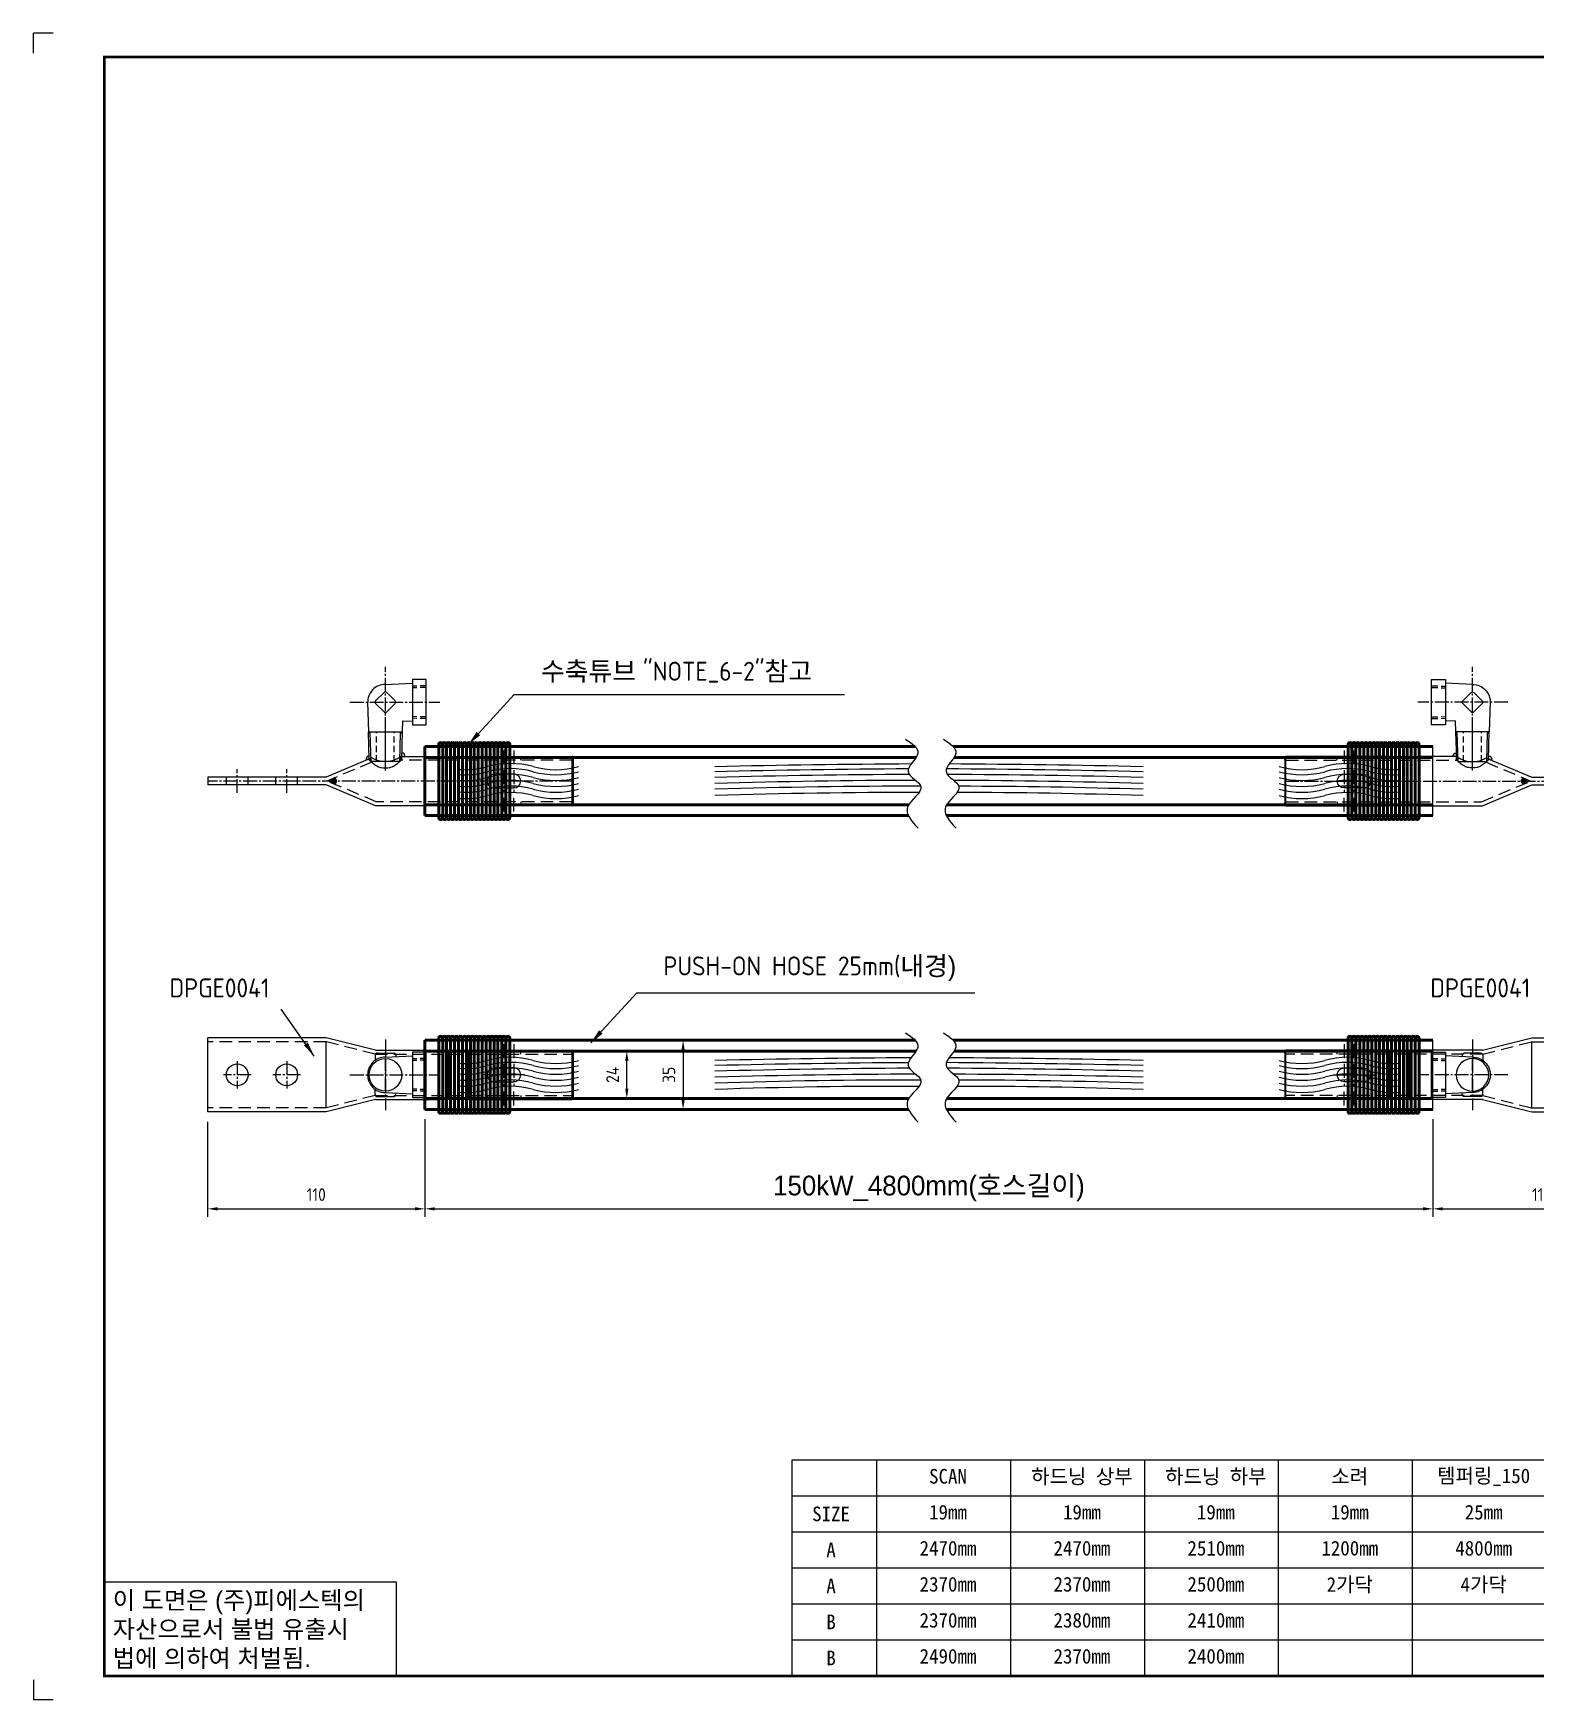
# Model space of a CAD drawing. Header units: millimetres. Extents: x 0 to 2482, y 39 to 883.
# Drawn here: x 1264 to 2024, y 39 to 883 of the extents above; entities that cross this region are included whole.
import ezdxf
from ezdxf.enums import TextEntityAlignment as Align

# ---------------------------------------------------------------- set-up
doc = ezdxf.new("R2010")
doc.units = ezdxf.units.MM
for name, pattern in [('CENTER', [50.8, 31.75, -6.35, 6.35, -6.35]), ('CENTER1', [10, 7, -1, 1, -1]), ('HIDDEN', [9.525, 6.35, -3.175]), ('HIDDEN2', [4.7625, 3.175, -1.5875]), ('HIDDENX2', [19.05, 12.7, -6.35])]:
    doc.linetypes.add(name, pattern=pattern)
for name, color, linetype in [('______', 7, 'Continuous'), ('CENTER', 1, 'CENTER'), ('FORMAT-1', 7, 'Continuous'), ('THIN', 3, 'Continuous')]:
    doc.layers.add(name, color=color, linetype=linetype)
doc.layers.add('AM_0', color=7, linetype='Continuous', lineweight=50)
doc.styles.add('h1', font='')
doc.styles.add('HAN', font='')
doc.styles.get("Standard").update_dxf_attribs({"font": 'ISOCP.SHX', "bigfont": 'WHGTXT.SHX'})
doc.styles.get('h1').set_extended_font_data('New Gulim')
doc.styles.get('HAN').set_extended_font_data('GulimChe')
doc.dimstyles.new('PS-2', dxfattribs={"dimscale": 2, "dimtxt": 3.2, "dimasz": 2.5, "dimexe": 2, "dimexo": 2.5, "dimgap": 2, "dimtad": 1, "dimtoh": 1, "dimrnd": 0.05, "dimzin": 12, "dimdsep": 46, "dimtxsty": 'Standard', "dimcen": 0, "dimclrt": 2, "dimazin": 3, "dimtfac": 1, "dimtofl": 0, "dimtmove": 0, "dimatfit": 3, "dimfxl": 0, "dimtolj": 1, "dimtzin": 0, "dimarcsym": 0})
doc.dimstyles.new('PS-3', dxfattribs={"dimscale": 3, "dimtxt": 3.2, "dimasz": 2.5, "dimexe": 2, "dimexo": 2.5, "dimgap": 2, "dimtad": 1, "dimtoh": 1, "dimrnd": 0.05, "dimzin": 12, "dimdsep": 46, "dimtxsty": 'Standard', "dimcen": 0, "dimclrt": 2, "dimazin": 3, "dimtfac": 1, "dimtofl": 0, "dimtmove": 0, "dimatfit": 3, "dimfxl": 0, "dimtolj": 1, "dimtzin": 0, "dimarcsym": 0})

# ---------------------------------------------------------------- blocks, each defined once
blk = doc.blocks.new('*D31')
at = {"color": 0, "lineweight": -2}
for p, q in [((1351.9, 331.66), (1351.9, 283.54)), ((1461.9, 332.91), (1461.9, 283.54)), ((1356.9, 287.54), (1456.9, 287.54))]:
    blk.add_line(p, q, dxfattribs=at)
at = {"color": 0}
for points in [[(1356.9, 288.37), (1356.9, 286.71), (1351.9, 287.54)], [(1456.9, 288.37), (1456.9, 286.71), (1461.9, 287.54)]]:
    blk.add_solid(points, dxfattribs=at)
at = {"layer": 'DEFPOINTS', "color": 0}
for p in [(1461.9, 337.91, 0.15), (1351.9, 336.66, 0.15), (1461.9, 287.54)]:
    blk.add_point(p, dxfattribs=at)
at = {"color": 2, "insert": (1406.9, 294.74), "char_height": 6.4, "attachment_point": 5}
blk.add_mtext('\\A1;110', dxfattribs=at)
blk = doc.blocks.new('*D35')
at = {"color": 0, "lineweight": -2}
for p, q in [((1461.9, 332.91), (1461.9, 283.54)), ((1972.34, 332.91), (1972.34, 283.54)), ((1466.9, 287.54), (1967.34, 287.54))]:
    blk.add_line(p, q, dxfattribs=at)
at = {"color": 0}
for points in [[(1466.9, 288.37), (1466.9, 286.71), (1461.9, 287.54)], [(1967.34, 288.37), (1967.34, 286.71), (1972.34, 287.54)]]:
    blk.add_solid(points, dxfattribs=at)
at = {"layer": 'DEFPOINTS', "color": 0}
for p in [(1461.9, 337.91, 0.15), (1972.34, 337.91, 0.15), (1972.34, 287.54)]:
    blk.add_point(p, dxfattribs=at)
at = {"color": 2, "insert": (1717.12, 297.83), "char_height": 10, "attachment_point": 5}
blk.add_mtext('\\A1;{\\fGulim|b0|i0|c0|p50;150kW_4800mm\\fGulim|b0|i0|c129|p50;(호스길이)}', dxfattribs=at)
blk = doc.blocks.new('*D32')
at = {"color": 0, "lineweight": -2}
for p, q in [((1972.34, 332.91), (1972.34, 283.54)), ((2082.34, 331.66), (2082.34, 283.54)), ((1977.34, 287.54), (2077.34, 287.54))]:
    blk.add_line(p, q, dxfattribs=at)
at = {"color": 0}
for points in [[(1977.34, 288.37), (1977.34, 286.71), (1972.34, 287.54)], [(2077.34, 288.37), (2077.34, 286.71), (2082.34, 287.54)]]:
    blk.add_solid(points, dxfattribs=at)
at = {"layer": 'DEFPOINTS', "color": 0}
for p in [(1972.34, 337.91, 0.15), (2082.34, 336.66, 0.15), (2082.34, 287.54)]:
    blk.add_point(p, dxfattribs=at)
at = {"color": 2, "insert": (2027.34, 294.74), "char_height": 6.4, "attachment_point": 5}
blk.add_mtext('\\A1;110', dxfattribs=at)
blk = doc.blocks.new('t2')
for p, q in [((0, 23.82), (73.88, 23.82)), ((0, 23.82), (0, 0)), ((73.88, 23.82), (73.88, 0)), ((0, 0), (73.88, 0))]:
    blk.add_line(p, q)
at = {"color": 1, "style": 'h1'}
for s, p in [('이 도면은 (주)피에스텍의', (2.1, 16.94)), ('자산으로서 불법 유출시', (2.1, 9.61)), ('법에 의하여 처벌됨.', (2.1, 2.28))]:
    blk.add_text(s, height=4.5, dxfattribs=at).set_placement(p)
blk = doc.blocks.new('format-2')
at = {"color": 3, "lineweight": 9}
for p, q in [((5, 422), (0, 422)), ((0, 417), (0, 422)), ((0, 5), (0, 0)), ((5, 0), (0, 0))]:
    blk.add_line(p, q, dxfattribs=at)
at = {"layer": 'FORMAT-1', "color": 7, "const_width": 0.7}
blk.add_lwpolyline([(18, 6), (18, 416), (603, 416), (603, 6)], close=True, dxfattribs=at)
blk.add_blockref('t2', (18, 6))
at = {"style": 'HAN'}
for tag, height, p in [('MODEL-NAME', 3, (574.6, 32.53)), ('SCALE', 2.7, (509.31, 27.29)), ('PART-NAME', 3, (574.6, 27.29)), ('DRA-BY', 3, (449.22, 20.44)), ('CH-BY', 3, (465.71, 20.44)), ('APP-BY', 3, (482.2, 20.44)), ('DWG-NO', 3, (574.6, 22.01)), ('DRA-DATE', 2.5, (449.22, 8.48)), ('CH-DATE', 2.5, (465.71, 8.48)), ('APP-DATE', 2.5, (482.2, 8.48)), ('관련업체명', 3, (524.09, 10.29))]:
    blk.add_attdef(tag, text='', height=height, dxfattribs=at).set_placement(p, align=Align.MIDDLE_CENTER)
blk = doc.blocks.new('*D36')
at = {"color": 0, "linetype": 'ByBlock', "lineweight": -2}
for p, q in [((1576.95, 372.91), (1596.64, 372.91)), ((1592.64, 367.91), (1592.64, 342.91)), ((1576.95, 337.91), (1596.64, 337.91))]:
    blk.add_line(p, q, dxfattribs=at)
at = {"color": 0}
for points in [[(1591.81, 367.91), (1593.48, 367.91), (1592.64, 372.91)], [(1591.81, 342.91), (1593.48, 342.91), (1592.64, 337.91)]]:
    blk.add_solid(points, dxfattribs=at)
at = {"layer": 'DEFPOINTS', "color": 0}
for p in [(1571.95, 372.91, 0), (1571.95, 337.91, 0), (1592.64, 337.91)]:
    blk.add_point(p, dxfattribs=at)
at = {"color": 2, "insert": (1585.44, 355.41), "char_height": 6.4, "attachment_point": 5, "rotation": 90}
blk.add_mtext('\\A1;35', dxfattribs=at)
blk = doc.blocks.new('*D37')
at = {"color": 0, "linetype": 'ByBlock', "lineweight": -2}
for p, q in [((1563.69, 367.41), (1568.14, 367.41)), ((1564.14, 348.41), (1564.14, 362.41)), ((1563.69, 343.41), (1568.14, 343.41))]:
    blk.add_line(p, q, dxfattribs=at)
at = {"color": 0}
for points in [[(1563.31, 362.41), (1564.98, 362.41), (1564.14, 367.41)], [(1563.31, 348.41), (1564.98, 348.41), (1564.14, 343.41)]]:
    blk.add_solid(points, dxfattribs=at)
at = {"layer": 'DEFPOINTS', "color": 0}
for p in [(1558.69, 367.41, 0), (1564.14, 367.41), (1558.69, 343.41, 0)]:
    blk.add_point(p, dxfattribs=at)
at = {"color": 2, "insert": (1556.94, 355.41), "char_height": 6.4, "attachment_point": 5, "rotation": 90}
blk.add_mtext('\\A1;24', dxfattribs=at)
blk = doc.blocks.new('A$C6DE16E48')
at = {"color": 1, "linetype": 'CENTER1'}
for p, q in [((0, -4.66), (0, 47.97)), ((-17.97, 30), (27.62, 30))]:
    blk.add_line(p, q, dxfattribs=at)
at = {"color": 2, "linetype": 'HIDDEN2', "lineweight": 0}
for p, q in [((20.69, 38.33), (13.69, 38.11)), ((20.69, 37.47), (13.69, 37.26)), ((20.69, 22.52), (13.69, 22.74)), ((20.69, 21.67), (13.69, 21.89)), ((-4.5, 0), (-4.5, 15)), ((4.5, 0), (4.5, 15))]:
    blk.add_line(p, q, dxfattribs=at)
at = {"layer": '______', "color": 30}
for p, q in [((0, 39), (13.69, 39.66)), ((-9, 30), (-8.54, 15)), ((8.71, 20.58), (8.54, 15)), ((8.71, 20.58), (13.69, 20.34)), ((-8.54, 15), (8.54, 15)), ((-7.67, 14.5), (-8.52, 14.5)), ((7.67, 14.5), (8.52, 14.5))]:
    blk.add_line(p, q, dxfattribs=at)
blk.add_lwpolyline([(4.95, 30.71), (0.71, 34.95, 0.414214), (-0.71, 34.95), (-4.95, 30.71, 0.414214), (-4.95, 29.29), (-0.71, 25.05, 0.414214), (0.71, 25.05), (4.95, 29.29, 0.414214)], format="xyb", close=True, dxfattribs=at)
blk.add_lwpolyline([(20.69, 18.5), (20.69, 41.5), (13.69, 41.5), (13.69, 18.5)], close=True, dxfattribs=at)
blk.add_lwpolyline([(8.54, 15), (8.16, 0.88), (7.28, 0), (-7.28, 0), (-8.16, 0.88), (-8.54, 15)], dxfattribs=at)
blk.add_arc((0, 30), 9, 90, 182.29744, dxfattribs=at)
at = {"layer": 'CENTER'}
blk.add_line((0, -0.27), (0, 15), dxfattribs=at)
at = {"layer": 'THIN'}
for points in [[(-7.28, 0), (-7.67, 14.5), (-8.54, 15)], [(7.28, 0), (7.67, 14.5), (8.54, 15)]]:
    blk.add_lwpolyline(points, dxfattribs=at)
blk = doc.blocks.new('A$C72A97E75')
h = blk.add_hatch(color=256)
h.dxf.hatch_style = 1
h.paths.add_polyline_path([(98.25, 16.27), (98.21, 14.5), (99.97, 14.5, 0.406381)])
h.paths.add_polyline_path([(81.79, 14.73, 0.527496), (80.39, 12.56), (81.83, 13.17)])
h = blk.add_hatch(color=256)
h.dxf.hatch_style = 1
h.paths.add_polyline_path([(64.11, 3.56), (60.4, 2), (65.26, 2, 0.328095)])
h.paths.add_polyline_path([(65.26, 2), (60.4, 2), (64.11, 0.44, 0.328095)])
at = {"color": 1, "linetype": 'CENTER1'}
for p, q in [((145, 17.5), (145, 9.5)), ((150, 17.5), (150, 9.5)), ((155, 17.5), (155, 9.5)), ((185, 2), (0, 2)), ((15, -4), (15, 8)), ((40, -4), (40, 8)), ((160.5, 2), (139.5, 2)), ((145, 7.5), (145, -3.5)), ((150, 7.5), (150, -3.5)), ((155, 7.5), (155, -3.5)), ((145, -13.5), (145, -5.5)), ((150, -13.5), (150, -5.5)), ((155, -13.5), (155, -5.5))]:
    blk.add_line(p, q, dxfattribs=at)
at = {"color": 6}
for p, q in [((83.18, 13.74), (60, 4)), ((82, 13.24), (82, 12.5)), ((98, 12.5), (98, 14.5)), ((98, 14.5), (117, 14.5)), ((117, 14.5), (122, 13.75)), ((122, 13.75), (122, 14.5)), ((122, 14.5), (127, 13.75)), ((127, 13.75), (127, 14.5)), ((127, 14.5), (132, 13.75)), ((132, 13.75), (132, 14.5)), ((132, 14.5), (184.5, 14.5)), ((184.5, -10.5), (184.5, 14.5)), ((185, 14), (185, 13)), ((185, 13), (185, -9)), ((60, 4), (0, 4)), ((0, 4), (0, 0)), ((60, 0), (0, 0)), ((85, -10.5), (60, 0)), ((117, -10.5), (85, -10.5)), ((122, -9.75), (117, -10.5)), ((127, -9.75), (122, -10.5)), ((122, -10.5), (122, -9.75)), ((132, -9.75), (127, -10.5)), ((127, -10.5), (127, -9.75)), ((132, -10.5), (132, -9.75)), ((184.5, -10.5), (132, -10.5)), ((185, -9), (185, -10))]:
    blk.add_line(p, q, dxfattribs=at)
at = {"color": 2, "linetype": 'HIDDEN'}
for p, q in [((83.13, 11.55), (60.4, 2)), ((184.5, 12.5), (98, 12.5)), ((141.5, 12.5), (141.5, 14.5)), ((158.5, 12.5), (158.5, 14.5)), ((85.4, -8.5), (60.4, 2)), ((184.5, -8.5), (85.4, -8.5)), ((141.5, -8.5), (141.5, -10.5)), ((158.5, -8.5), (158.5, -10.5))]:
    blk.add_line(p, q, dxfattribs=at)
at = {"color": 2, "linetype": 'HIDDENX2'}
for p, q in [((9.5, 0), (9.5, 4)), ((20.5, 0), (20.5, 4)), ((34.5, 0), (34.5, 4)), ((45.5, 0), (45.5, 4))]:
    blk.add_line(p, q, dxfattribs=at)
at = {"color": 6}
blk.add_lwpolyline([(145, -1.5), (155, -1.5, 1), (155, 5.5), (145, 5.5, 1)], format="xyb", close=True, dxfattribs=at)
for centre, radius, start, end in [((81.83, 13.17), 1.57, 91.53645, 202.78241), ((98.21, 14.5), 1.77, 0, 88.46355), ((63.63, 2), 1.63, 287.34241, 72.65759)]:
    blk.add_arc(centre, radius, start, end)
for centre, start, end in [((184.5, 14), 0, 90), ((184.5, 13), 270, 0), ((184.5, -9), 0, 90), ((184.5, -10), 270, 0)]:
    blk.add_arc(centre, 0.5, start, end, dxfattribs=at)
for points, knots in [([(82, 12.5), (82, 12.5), (82.19, 12.34), (82.87, 11.76), (83.36, 11.35), (84.47, 10.48), (85.18, 9.96), (86.34, 9.31), (86.75, 9.11), (87.6, 8.83), (88.04, 8.74), (90, 8.74)], [3.224139, 3.224139, 3.224139, 3.224139, 3.485412, 3.485412, 3.746685, 3.746685, 4.022768, 4.022768, 4.16081, 4.16081, 4.298851, 4.298851, 4.298851, 4.298851]), ([(90, 11.93), (87.64, 11.93), (86.76, 12.1), (85.18, 12.65), (84.47, 13), (83.65, 13.46), (83.4, 13.6), (83.18, 13.74)], [0, 0, 0, 0, 0.2574055, 0.2574055, 0.5148111, 0.5148111, 0.6322202, 0.6322202, 0.6322202, 0.6322202]), ([(98, 14.5), (98, 14.5), (97.82, 14.38), (97.15, 13.94), (96.65, 13.62), (95.53, 13), (94.82, 12.65), (93.24, 12.1), (92.36, 11.93), (90, 11.93)], [3.069374, 3.069374, 3.069374, 3.069374, 3.323531, 3.323531, 3.577688, 3.577688, 3.835093, 3.835093, 4.092499, 4.092499, 4.092499, 4.092499]), ([(90, 8.74), (91.96, 8.74), (92.4, 8.83), (93.25, 9.11), (93.66, 9.31), (94.82, 9.96), (95.53, 10.48), (96.64, 11.35), (97.13, 11.76), (97.81, 12.34), (98, 12.5), (98, 12.5)], [0, 0, 0, 0, 0.138042, 0.138042, 0.276083, 0.276083, 0.552167, 0.552167, 0.81344, 0.81344, 1.074713, 1.074713, 1.074713, 1.074713])]:
    blk.add_open_spline(points, degree=3, knots=knots, dxfattribs=at)
blk.add_blockref('A$C6DE16E48', (90, 11.93))
blk = doc.blocks.new('A$C4E333BA4')
at = {"color": 1, "linetype": 'CENTER1'}
for p, q in [((0, 17.97), (0, -17.97)), ((-17.97, 0), (27.64, 0))]:
    blk.add_line(p, q, dxfattribs=at)
at = {"color": 2, "linetype": 'HIDDEN2', "lineweight": 0}
for p, q in [((20.69, 8.33), (13.69, 8.11)), ((20.69, 7.47), (13.69, 7.26)), ((20.69, -7.48), (13.69, -7.26)), ((20.69, -8.33), (13.69, -8.11))]:
    blk.add_line(p, q, dxfattribs=at)
at = {"layer": '______', "color": 30}
for p, q in [((-5.24, 10), (-5.24, 7.32)), ((-4.24, 11), (4.24, 11)), ((0, 9), (13.69, 9.66)), ((5.24, 10), (5.24, 9.25)), ((-5.24, -10), (-5.24, -7.32)), ((-4.24, -11), (4.24, -11)), ((0, -9), (13.69, -9.66)), ((5.24, -10), (5.24, -9.25))]:
    blk.add_line(p, q, dxfattribs=at)
blk.add_lwpolyline([(20.69, -11.5), (20.69, 11.5), (13.69, 11.5), (13.69, -11.5)], close=True, dxfattribs=at)
for centre, radius, start, end in [((0, 0), 9, 90, 182.29744), ((-4.24, 10), 1, 90, 180), ((4.24, 10), 1, 0, 90), ((0, 0), 9, 177.70256, 270), ((-4.24, -10), 1, 180, 270), ((4.24, -10), 1, 270, 0)]:
    blk.add_arc(centre, radius, start, end, dxfattribs=at)
blk = doc.blocks.new('A$C0D6A3723')
at = {"color": 6}
for p, q in [((0, -18.75), (0, 18.75)), ((60, 18.75), (0, 18.75)), ((85, 12.5), (60, 18.75)), ((60, -16.75), (60, 16.75)), ((85, 12.5), (117, 12.5)), ((117, 12.5), (117, -12.5)), ((122, 11.75), (117, 12.5)), ((122, -12.5), (122, 12.5)), ((127, 11.75), (122, 12.5)), ((132, 11.75), (127, 12.5)), ((127, 12.5), (127, -12.5)), ((132, -12.5), (132, 12.5)), ((132, 12.5), (184.5, 12.5)), ((184.5, -12.5), (184.5, 12.5)), ((185, 12), (185, -12)), ((85, -12.5), (60, -18.75)), ((85, -12.5), (117, -12.5)), ((122, -11.75), (117, -12.5)), ((127, -11.75), (122, -12.5)), ((132, -11.75), (127, -12.5)), ((132, -12.5), (184.5, -12.5)), ((60, -18.75), (0, -18.75))]:
    blk.add_line(p, q, dxfattribs=at)
at = {"color": 2, "linetype": 'HIDDEN'}
for p, q in [((60, 16.75), (0, 16.75)), ((84.75, 10.5), (60, 16.75)), ((84.75, 10.5), (184.5, 10.5)), ((141.5, 10.5), (141.5, 12.5)), ((158.5, 10.5), (158.5, 12.5)), ((60, -16.75), (0, -16.75)), ((84.75, -10.5), (60, -16.75)), ((84.75, -10.5), (184.5, -10.5)), ((141.5, -10.5), (141.5, -12.5)), ((158.5, -10.5), (158.5, -12.5))]:
    blk.add_line(p, q, dxfattribs=at)
at = {"color": 1, "linetype": 'CENTER1'}
for p, q in [((145, 15.5), (145, 7.5)), ((150, 15.5), (150, 7.5)), ((155, 15.5), (155, 7.5)), ((22, 0), (8, 0)), ((15, 7), (15, -7)), ((47, 0), (33, 0)), ((40, 7), (40, -7)), ((90, -8), (90, 8)), ((160.5, 0), (139.5, 0)), ((145, 5.5), (145, -5.5)), ((150, 5.5), (150, -5.5)), ((155, 5.5), (155, -5.5)), ((82, 0), (98, 0)), ((145, -15.5), (145, -7.5)), ((150, -15.5), (150, -7.5)), ((155, -15.5), (155, -7.5))]:
    blk.add_line(p, q, dxfattribs=at)
at = {"color": 6}
blk.add_lwpolyline([(145, -3.5), (155, -3.5, 1), (155, 3.5), (145, 3.5, 1)], format="xyb", close=True, dxfattribs=at)
for centre, radius in [((15, 0), 5.5), ((40, 0), 5.5), ((90, 0), 8.25)]:
    blk.add_circle(centre, radius, dxfattribs=at)
for centre, start, end in [((184.5, 12), 0, 90), ((184.5, 11), 270, 0), ((184.5, -11), 0, 90), ((184.5, -12), 270, 0)]:
    blk.add_arc(centre, 0.5, start, end, dxfattribs=at)
blk.add_blockref('A$C4E333BA4', (90, 0))

msp = doc.modelspace()

# ---------------------------------------------------------------- linework, layer by layer
at = {"color": 251}
for p, q in [((1972.345, 486.714, 0.29), (1972.345, 521.714, 0.29)), ((1972.345, 337.909, 0.29), (1972.345, 372.909, 0.29))]:
    msp.add_line(p, q, dxfattribs=at)
for p, q in [((1647.832, 50.928, 0.29), (1647.832, 160.368, 0.29)), ((1647.832, 160.368, 0.29), (2097.627, 160.368, 0.29)), ((1690.768, 50.928, 0.29), (1690.768, 160.368, 0.29)), ((1758.578, 50.928, 0.29), (1758.578, 160.368, 0.29)), ((1826.388, 50.928, 0.29), (1826.388, 160.368, 0.29)), ((1894.197, 50.928, 0.29), (1894.197, 160.368, 0.29)), ((1962.007, 50.928, 0.29), (1962.007, 160.368, 0.29)), ((1647.832, 142.128, 0.29), (2097.627, 142.128, 0.29)), ((1647.832, 123.888, 0.29), (2097.627, 123.888, 0.29)), ((1647.832, 105.648, 0.29), (2097.627, 105.648, 0.29)), ((1647.832, 87.408, 0.29), (2097.627, 87.408, 0.29)), ((1647.832, 69.168, 0.29), (2097.627, 69.168, 0.29)), ((1647.832, 50.928, 0.29), (2097.627, 50.928, 0.29))]:
    msp.add_line(p, q)
for centre, radius, start, end in [((1482.127, 553.138, 1841.623), 43.171, 265.053575, 285.47585), ((1482.127, 550.564, 1841.623), 43.171, 265.053575, 285.47585), ((1505.166, 469.926, 1841.623), 43.171, 74.52415, 105.47585), ((1505.166, 467.352, 1841.623), 43.171, 74.52415, 105.47585), ((1505.166, 464.466, 1841.623), 43.171, 74.52415, 105.47585), ((1528.205, 553.138, 1841.623), 43.171, 254.52415, 285.47585), ((1528.205, 550.564, 1841.623), 43.171, 254.52415, 285.47585), ((1756.518, -6485.248, 1841.623), 6998.302, 90.3961213, 91.2102931), ((1742.812, -5245.593, 3682.955), 5756.075, 90.3594806, 91.3350718), ((1730.329, -4223.361, 3682.955), 4730.958, 90.27969, 91.473193), ((1691.438, -5245.593, 3682.955), 5756.075, 88.6649282, 89.6564539), ((1703.921, -4223.361, 3682.955), 4730.958, 88.526807, 89.726757), ((1677.732, -6485.248, 1841.623), 6998.302, 88.7897069, 89.5935383), ((1906.044, 553.138, 1841.623), 43.171, 254.52415, 285.47585), ((1906.044, 550.564, 1841.623), 43.171, 254.52415, 285.47585), ((1929.083, 469.926, 1841.623), 43.171, 74.52415, 105.47585), ((1929.083, 467.352, 1841.623), 43.171, 74.52415, 105.47585), ((1929.083, 464.466, 1841.623), 43.171, 74.52415, 105.47585), ((1952.122, 553.138, 1841.623), 43.171, 254.52415, 274.946425), ((1952.122, 550.564, 1841.623), 43.171, 254.52415, 274.946425), ((1482.127, 547.678, 1841.623), 43.171, 265.053575, 285.47585), ((1482.127, 544.636, 1841.623), 43.171, 265.053575, 285.47585), ((1482.127, 541.672, 1841.623), 43.171, 265.053575, 285.47585), ((1505.166, 461.424, 1841.623), 43.171, 74.52415, 105.47585), ((1505.166, 458.46, 1841.623), 43.171, 74.52415, 105.47585), ((1505.166, 455.25, 1101.19), 43.171, 74.52415, 105.47585), ((1528.205, 547.678, 1841.623), 43.171, 254.52415, 285.47585), ((1528.205, 544.636, 1841.623), 43.171, 254.52415, 285.47585), ((1528.205, 541.672, 1841.623), 43.171, 254.52415, 285.47585), ((1719.59, -3425.601, 3682.955), 3930.156, 90.133134, 91.616836), ((1710.906, -2835.717, 3682.955), 3337.309, 89.96388, 91.754978), ((1703, -2341.814, 2202.089), 2840.197, 89.81609, 91.902693), ((1714.659, -3425.601, 3682.955), 3930.156, 88.383164, 89.780735), ((1731.25, -2341.814, 2202.089), 2840.197, 88.097307, 89.997422), ((1723.344, -2835.717, 3682.955), 3337.309, 88.245022, 89.846866), ((1906.044, 547.678, 1841.623), 43.171, 254.52415, 285.47585), ((1906.044, 544.636, 1841.623), 43.171, 254.52415, 285.47585), ((1906.044, 541.672, 1841.623), 43.171, 254.52415, 285.47585), ((1929.083, 461.424, 1841.623), 43.171, 74.52415, 105.47585), ((1929.083, 458.46, 1841.623), 43.171, 74.52415, 105.47585), ((1929.083, 455.25, 1101.19), 43.171, 74.52415, 105.47585), ((1952.122, 547.678, 1841.623), 43.171, 254.52415, 274.946425), ((1952.122, 544.636, 1841.623), 43.171, 254.52415, 274.946425), ((1952.122, 541.672, 1841.623), 43.171, 254.52415, 274.946425), ((1482.127, 538.462, 1101.19), 43.171, 265.053575, 285.47585), ((1528.205, 538.462, 1101.19), 43.171, 254.52415, 285.47585), ((1906.044, 538.462, 1101.19), 43.171, 254.52415, 285.47585), ((1952.122, 538.462, 1101.19), 43.171, 254.52415, 274.946425), ((1505.166, 321.12, 1841.623), 43.171, 74.52415, 105.47585), ((1756.518, -6634.054, 1841.623), 6998.302, 90.3961213, 91.2102931), ((1677.732, -6634.054, 1841.623), 6998.302, 88.7897069, 89.5935383), ((1929.083, 321.12, 1841.623), 43.171, 74.52415, 105.47585), ((1482.127, 404.332, 1841.623), 43.171, 265.053575, 285.47585), ((1482.127, 401.759, 1841.623), 43.171, 265.053575, 285.47585), ((1482.127, 398.873, 1841.623), 43.171, 265.053575, 285.47585), ((1505.166, 318.546, 1841.623), 43.171, 74.52415, 105.47585), ((1505.166, 315.66, 1841.623), 43.171, 74.52415, 105.47585), ((1505.166, 312.618, 1841.623), 43.171, 74.52415, 105.47585), ((1528.205, 404.332, 1841.623), 43.171, 254.52415, 285.47585), ((1528.205, 401.759, 1841.623), 43.171, 254.52415, 285.47585), ((1528.205, 398.873, 1841.623), 43.171, 254.52415, 285.47585), ((1742.812, -5394.399, 3682.955), 5756.075, 90.3594806, 91.3350718), ((1730.329, -4372.167, 3682.955), 4730.958, 90.27969, 91.473193), ((1719.59, -3574.406, 3682.955), 3930.156, 90.133134, 91.616836), ((1691.438, -5394.399, 3682.955), 5756.075, 88.6649282, 89.6564539), ((1703.921, -4372.167, 3682.955), 4730.958, 88.526807, 89.726757), ((1714.659, -3574.406, 3682.955), 3930.156, 88.383164, 89.780735), ((1906.044, 404.332, 1841.623), 43.171, 254.52415, 285.47585), ((1906.044, 401.759, 1841.623), 43.171, 254.52415, 285.47585), ((1906.044, 398.873, 1841.623), 43.171, 254.52415, 285.47585), ((1929.083, 318.546, 1841.623), 43.171, 74.52415, 105.47585), ((1929.083, 315.66, 1841.623), 43.171, 74.52415, 105.47585), ((1929.083, 312.618, 1841.623), 43.171, 74.52415, 105.47585), ((1952.122, 404.332, 1841.623), 43.171, 254.52415, 274.946425), ((1952.122, 401.759, 1841.623), 43.171, 254.52415, 274.946425), ((1952.122, 398.873, 1841.623), 43.171, 254.52415, 274.946425), ((1482.127, 395.831, 1841.623), 43.171, 265.053575, 285.47585), ((1482.127, 392.867, 1841.623), 43.171, 265.053575, 285.47585), ((1482.127, 389.657, 1101.19), 43.171, 265.053575, 285.47585), ((1505.166, 309.655, 1841.623), 43.171, 74.52415, 105.47585), ((1505.166, 306.445, 1101.19), 43.171, 74.52415, 105.47585), ((1528.205, 395.831, 1841.623), 43.171, 254.52415, 285.47585), ((1528.205, 392.867, 1841.623), 43.171, 254.52415, 285.47585), ((1528.205, 389.657, 1101.19), 43.171, 254.52415, 285.47585), ((1710.906, -2984.522, 3682.955), 3337.309, 89.96388, 91.754978), ((1703, -2490.62, 2202.089), 2840.197, 89.81609, 91.902693), ((1731.25, -2490.62, 2202.089), 2840.197, 88.097307, 89.997422), ((1723.344, -2984.522, 3682.955), 3337.309, 88.245022, 89.846866), ((1906.044, 395.831, 1841.623), 43.171, 254.52415, 285.47585), ((1906.044, 392.867, 1841.623), 43.171, 254.52415, 285.47585), ((1906.044, 389.657, 1101.19), 43.171, 254.52415, 285.47585), ((1929.083, 309.655, 1841.623), 43.171, 74.52415, 105.47585), ((1929.083, 306.445, 1101.19), 43.171, 74.52415, 105.47585), ((1952.122, 395.831, 1841.623), 43.171, 254.52415, 274.946425), ((1952.122, 392.867, 1841.623), 43.171, 254.52415, 274.946425), ((1952.122, 389.657, 1101.19), 43.171, 254.52415, 274.946425)]:
    msp.add_arc(centre, radius, start, end)
for points in [[(1705.268, 525.49, 0.29), (1711.524, 518.296, 0.29), (1706.567, 508.983, 0.29), (1713.058, 501.434, 0.29), (1706.331, 491.24, 0.29), (1711.642, 480.271, 0.29)], [(1724.518, 525.49, 0.29), (1730.774, 518.296, 0.29), (1725.817, 508.983, 0.29), (1732.308, 501.434, 0.29), (1725.581, 491.24, 0.29), (1730.892, 480.271, 0.29)], [(1705.268, 376.685, 0.29), (1711.524, 369.49, 0.29), (1706.567, 360.177, 0.29), (1713.058, 352.629, 0.29), (1706.331, 342.434, 0.29), (1711.642, 331.465, 0.29)], [(1724.518, 376.685, 0.29), (1730.774, 369.49, 0.29), (1725.817, 360.177, 0.29), (1732.308, 352.629, 0.29), (1725.581, 342.434, 0.29), (1730.892, 331.465, 0.29)]]:
    msp.add_spline(points, degree=3, dxfattribs=at)
at = {"layer": 'AM_0', "color": 251, "linetype": 'Continuous'}
for p, q in [((1461.905, 521.714, 0.29), (1461.905, 486.714, 0.29)), ((1461.905, 521.714, 0.29), (1710.114, 521.714, 0.29)), ((1461.905, 516.214, 0.29), (1710.632, 516.214, 0.29)), ((1729.364, 521.714, 0.29), (1972.345, 521.714, 0.29)), ((1729.882, 516.214, 0.29), (1972.345, 516.214, 0.29)), ((1461.905, 492.214, 0.29), (1706.82, 492.214, 0.29)), ((1726.07, 492.214, 0.29), (1972.345, 492.214, 0.29)), ((1461.905, 486.714, 0.29), (1706.713, 486.714, 0.29)), ((1725.963, 486.714, 0.29), (1972.345, 486.714, 0.29)), ((1461.905, 372.909, 0.29), (1461.905, 337.909, 0.29)), ((1461.905, 372.909, 0.29), (1710.114, 372.909, 0.29)), ((1729.364, 372.909, 0.29), (1972.345, 372.909, 0.29)), ((1461.905, 367.409, 0.29), (1710.632, 367.409, 0.29)), ((1729.882, 367.409, 0.29), (1972.345, 367.409, 0.29)), ((1461.905, 343.409, 0.29), (1706.82, 343.409, 0.29)), ((1461.905, 337.909, 0.29), (1706.713, 337.909, 0.29)), ((1725.963, 337.909, 0.29), (1972.345, 337.909, 0.29)), ((1726.07, 343.409, 0.29), (1972.345, 343.409, 0.29))]:
    msp.add_line(p, q, dxfattribs=at)
at = {"layer": 'AM_0', "linetype": 'Continuous'}
for p, q in [((1468.905, 522.714, 0.29), (1468.905, 485.714, 0.29)), ((1470.905, 522.714, 0.29), (1470.905, 485.714, 0.29)), ((1472.905, 522.714, 0.29), (1472.905, 485.714, 0.29)), ((1474.905, 522.714, 0.29), (1474.905, 485.714, 0.29)), ((1476.905, 522.714, 0.29), (1476.905, 485.714, 0.29)), ((1478.905, 522.714, 0.29), (1478.905, 485.714, 0.29)), ((1480.905, 522.714, 0.29), (1480.905, 485.714, 0.29)), ((1482.905, 522.714, 0.29), (1482.905, 485.714, 0.29)), ((1484.905, 522.714, 0.29), (1484.905, 485.714, 0.29)), ((1486.905, 522.714, 0.29), (1486.905, 485.714, 0.29)), ((1488.905, 522.714, 0.29), (1488.905, 485.714, 0.29)), ((1490.905, 522.714, 0.29), (1490.905, 485.714, 0.29)), ((1492.905, 522.714, 0.29), (1492.905, 485.714, 0.29)), ((1494.905, 522.714, 0.29), (1494.905, 485.714, 0.29)), ((1496.905, 522.714, 0.29), (1496.905, 485.714, 0.29)), ((1498.905, 522.714, 0.29), (1498.905, 485.714, 0.29)), ((1500.905, 522.714, 0.29), (1500.905, 485.714, 0.29)), ((1502.905, 522.714, 0.29), (1502.905, 485.714, 0.29)), ((1504.905, 522.714, 0.29), (1504.905, 485.714, 0.29)), ((1929.345, 522.714, 0.29), (1929.345, 485.714, 0.29)), ((1931.345, 522.714, 0.29), (1931.345, 485.714, 0.29)), ((1933.345, 522.714, 0.29), (1933.345, 485.714, 0.29)), ((1935.345, 522.714, 0.29), (1935.345, 485.714, 0.29)), ((1937.345, 522.714, 0.29), (1937.345, 485.714, 0.29)), ((1939.345, 522.714, 0.29), (1939.345, 485.714, 0.29)), ((1941.345, 522.714, 0.29), (1941.345, 485.714, 0.29)), ((1943.345, 522.714, 0.29), (1943.345, 485.714, 0.29)), ((1945.345, 522.714, 0.29), (1945.345, 485.714, 0.29)), ((1947.345, 522.714, 0.29), (1947.345, 485.714, 0.29)), ((1949.345, 522.714, 0.29), (1949.345, 485.714, 0.29)), ((1951.345, 522.714, 0.29), (1951.345, 485.714, 0.29)), ((1953.345, 522.714, 0.29), (1953.345, 485.714, 0.29)), ((1955.345, 522.714, 0.29), (1955.345, 485.714, 0.29)), ((1957.345, 522.714, 0.29), (1957.345, 485.714, 0.29)), ((1959.345, 522.714, 0.29), (1959.345, 485.714, 0.29)), ((1961.345, 522.714, 0.29), (1961.345, 485.714, 0.29)), ((1963.345, 522.714, 0.29), (1963.345, 485.714, 0.29)), ((1965.345, 522.714, 0.29), (1965.345, 485.714, 0.29)), ((1468.905, 373.909, 0.29), (1468.905, 336.909, 0.29)), ((1470.905, 373.909, 0.29), (1470.905, 336.909, 0.29)), ((1472.905, 373.909, 0.29), (1472.905, 336.909, 0.29)), ((1474.905, 373.909, 0.29), (1474.905, 336.909, 0.29)), ((1476.905, 373.909, 0.29), (1476.905, 336.909, 0.29)), ((1478.905, 373.909, 0.29), (1478.905, 336.909, 0.29)), ((1480.905, 373.909, 0.29), (1480.905, 336.909, 0.29)), ((1482.905, 373.909, 0.29), (1482.905, 336.909, 0.29)), ((1484.905, 373.909, 0.29), (1484.905, 336.909, 0.29)), ((1486.905, 373.909, 0.29), (1486.905, 336.909, 0.29)), ((1488.905, 373.909, 0.29), (1488.905, 336.909, 0.29)), ((1490.905, 373.909, 0.29), (1490.905, 336.909, 0.29)), ((1492.905, 373.909, 0.29), (1492.905, 336.909, 0.29)), ((1494.905, 373.909, 0.29), (1494.905, 336.909, 0.29)), ((1496.905, 373.909, 0.29), (1496.905, 336.909, 0.29)), ((1498.905, 373.909, 0.29), (1498.905, 336.909, 0.29)), ((1500.905, 373.909, 0.29), (1500.905, 336.909, 0.29)), ((1502.905, 373.909, 0.29), (1502.905, 336.909, 0.29)), ((1504.905, 373.909, 0.29), (1504.905, 336.909, 0.29)), ((1929.345, 373.909, 0.29), (1929.345, 336.909, 0.29)), ((1931.345, 373.909, 0.29), (1931.345, 336.909, 0.29)), ((1933.345, 373.909, 0.29), (1933.345, 336.909, 0.29)), ((1935.345, 373.909, 0.29), (1935.345, 336.909, 0.29)), ((1937.345, 373.909, 0.29), (1937.345, 336.909, 0.29)), ((1939.345, 373.909, 0.29), (1939.345, 336.909, 0.29)), ((1941.345, 373.909, 0.29), (1941.345, 336.909, 0.29)), ((1943.345, 373.909, 0.29), (1943.345, 336.909, 0.29)), ((1945.345, 373.909, 0.29), (1945.345, 336.909, 0.29)), ((1947.345, 373.909, 0.29), (1947.345, 336.909, 0.29)), ((1949.345, 373.909, 0.29), (1949.345, 336.909, 0.29)), ((1951.345, 373.909, 0.29), (1951.345, 336.909, 0.29)), ((1953.345, 373.909, 0.29), (1953.345, 336.909, 0.29)), ((1955.345, 373.909, 0.29), (1955.345, 336.909, 0.29)), ((1957.345, 373.909, 0.29), (1957.345, 336.909, 0.29)), ((1959.345, 373.909, 0.29), (1959.345, 336.909, 0.29)), ((1961.345, 373.909, 0.29), (1961.345, 336.909, 0.29)), ((1963.345, 373.909, 0.29), (1963.345, 336.909, 0.29)), ((1965.345, 373.909, 0.29), (1965.345, 336.909, 0.29))]:
    msp.add_line(p, q, dxfattribs=at)
for centre in [(1469.905, 522.714, 0.29), (1471.905, 522.714, 0.29), (1473.905, 522.714, 0.29), (1475.905, 522.714, 0.29), (1477.905, 522.714, 0.29), (1479.905, 522.714, 0.29), (1481.905, 522.714, 0.29), (1483.905, 522.714, 0.29), (1485.905, 522.714, 0.29), (1487.905, 522.714, 0.29), (1489.905, 522.714, 0.29), (1491.905, 522.714, 0.29), (1493.905, 522.714, 0.29), (1495.905, 522.714, 0.29), (1497.905, 522.714, 0.29), (1499.905, 522.714, 0.29), (1501.905, 522.714, 0.29), (1503.905, 522.714, 0.29), (1930.345, 522.714, 0.29), (1932.345, 522.714, 0.29), (1934.345, 522.714, 0.29), (1936.345, 522.714, 0.29), (1938.345, 522.714, 0.29), (1940.345, 522.714, 0.29), (1942.345, 522.714, 0.29), (1944.345, 522.714, 0.29), (1946.345, 522.714, 0.29), (1948.345, 522.714, 0.29), (1950.345, 522.714, 0.29), (1952.345, 522.714, 0.29), (1954.345, 522.714, 0.29), (1956.345, 522.714, 0.29), (1958.345, 522.714, 0.29), (1960.345, 522.714, 0.29), (1962.345, 522.714, 0.29), (1964.345, 522.714, 0.29), (1469.905, 485.714, 0.29), (1471.905, 485.714, 0.29), (1473.905, 485.714, 0.29), (1475.905, 485.714, 0.29), (1477.905, 485.714, 0.29), (1479.905, 485.714, 0.29), (1481.905, 485.714, 0.29), (1483.905, 485.714, 0.29), (1485.905, 485.714, 0.29), (1487.905, 485.714, 0.29), (1489.905, 485.714, 0.29), (1491.905, 485.714, 0.29), (1493.905, 485.714, 0.29), (1495.905, 485.714, 0.29), (1497.905, 485.714, 0.29), (1499.905, 485.714, 0.29), (1501.905, 485.714, 0.29), (1503.905, 485.714, 0.29), (1930.345, 485.714, 0.29), (1932.345, 485.714, 0.29), (1934.345, 485.714, 0.29), (1936.345, 485.714, 0.29), (1938.345, 485.714, 0.29), (1940.345, 485.714, 0.29), (1942.345, 485.714, 0.29), (1944.345, 485.714, 0.29), (1946.345, 485.714, 0.29), (1948.345, 485.714, 0.29), (1950.345, 485.714, 0.29), (1952.345, 485.714, 0.29), (1954.345, 485.714, 0.29), (1956.345, 485.714, 0.29), (1958.345, 485.714, 0.29), (1960.345, 485.714, 0.29), (1962.345, 485.714, 0.29), (1964.345, 485.714, 0.29), (1469.905, 373.909, 0.29), (1471.905, 373.909, 0.29), (1473.905, 373.909, 0.29), (1475.905, 373.909, 0.29), (1477.905, 373.909, 0.29), (1479.905, 373.909, 0.29), (1481.905, 373.909, 0.29), (1483.905, 373.909, 0.29), (1485.905, 373.909, 0.29), (1487.905, 373.909, 0.29), (1489.905, 373.909, 0.29), (1491.905, 373.909, 0.29), (1493.905, 373.909, 0.29), (1495.905, 373.909, 0.29), (1497.905, 373.909, 0.29), (1499.905, 373.909, 0.29), (1501.905, 373.909, 0.29), (1503.905, 373.909, 0.29), (1930.345, 373.909, 0.29), (1932.345, 373.909, 0.29), (1934.345, 373.909, 0.29), (1936.345, 373.909, 0.29), (1938.345, 373.909, 0.29), (1940.345, 373.909, 0.29), (1942.345, 373.909, 0.29), (1944.345, 373.909, 0.29), (1946.345, 373.909, 0.29), (1948.345, 373.909, 0.29), (1950.345, 373.909, 0.29), (1952.345, 373.909, 0.29), (1954.345, 373.909, 0.29), (1956.345, 373.909, 0.29), (1958.345, 373.909, 0.29), (1960.345, 373.909, 0.29), (1962.345, 373.909, 0.29), (1964.345, 373.909, 0.29), (1469.905, 336.909, 0.29), (1471.905, 336.909, 0.29), (1473.905, 336.909, 0.29), (1475.905, 336.909, 0.29), (1477.905, 336.909, 0.29), (1479.905, 336.909, 0.29), (1481.905, 336.909, 0.29), (1483.905, 336.909, 0.29), (1485.905, 336.909, 0.29), (1487.905, 336.909, 0.29), (1489.905, 336.909, 0.29), (1491.905, 336.909, 0.29), (1493.905, 336.909, 0.29), (1495.905, 336.909, 0.29), (1497.905, 336.909, 0.29), (1499.905, 336.909, 0.29), (1501.905, 336.909, 0.29), (1503.905, 336.909, 0.29), (1930.345, 336.909, 0.29), (1932.345, 336.909, 0.29), (1934.345, 336.909, 0.29), (1936.345, 336.909, 0.29), (1938.345, 336.909, 0.29), (1940.345, 336.909, 0.29), (1942.345, 336.909, 0.29), (1944.345, 336.909, 0.29), (1946.345, 336.909, 0.29), (1948.345, 336.909, 0.29), (1950.345, 336.909, 0.29), (1952.345, 336.909, 0.29), (1954.345, 336.909, 0.29), (1956.345, 336.909, 0.29), (1958.345, 336.909, 0.29), (1960.345, 336.909, 0.29), (1962.345, 336.909, 0.29), (1964.345, 336.909, 0.29)]:
    msp.add_circle(centre, 1, dxfattribs=at)

# ---------------------------------------------------------------- block references
at = {"xscale": 2, "yscale": 2, "zscale": 2}
msp.add_blockref('format-2', (1263.627, 38.928, 0.29), dxfattribs=at)
for name, p in [('A$C72A97E75', (1351.905, 502.213, 0.29)), ('A$C0D6A3723', (1351.905, 355.408, 0.29))]:
    msp.add_blockref(name, p)
at = {"xscale": -1}
for name, p in [('A$C72A97E75', (2082.345, 502.213, 0.29)), ('A$C0D6A3723', (2082.345, 355.408, 0.29))]:
    msp.add_blockref(name, p, dxfattribs=at)

# ---------------------------------------------------------------- texts
at = {"color": 2, "style": 'HAN'}
for s, height, p in [('SCAN', 7.4157, (1726.777, 152.074, 0.29)), ('하드닝 상부', 7.4157, (1794.587, 152.074, 0.29)), ('하드닝 하부', 7.4157, (1862.397, 152.074, 0.29)), ('소려', 7.4157, (1930.207, 152.074, 0.29)), ('템퍼링_150', 7.4157, (1998.017, 152.074, 0.29)), ('SIZE', 7.4157, (1667.566, 133.019, 0.29)), ('A', 7.416, (1667.566, 114.779, 0.29)), ('A', 7.416, (1667.566, 96.539, 0.29)), ('B', 7.416, (1667.566, 78.299, 0.29)), ('B', 7.416, (1667.566, 60.059, 0.29))]:
    msp.add_text(s, height=height, dxfattribs=at).set_placement(p, align=Align.MIDDLE)
at = {"color": 1, "style": 'HAN'}
for s, p in [('19mm', (1726.777, 133.834, 0.29)), ('19mm', (1794.587, 133.834, 0.29)), ('19mm', (1862.397, 133.834, 0.29)), ('19mm', (1930.207, 133.834, 0.29)), ('25mm', (1998.017, 133.834, 0.29)), ('2470mm', (1726.777, 115.594, 0.29)), ('2470mm', (1794.587, 115.594, 0.29)), ('2510mm', (1862.397, 115.594, 0.29)), ('1200mm', (1930.207, 115.594, 0.29)), ('4800mm', (1998.017, 115.594, 0.29)), ('2가닥', (1930.207, 97.354, 0.29)), ('4가닥', (1998.017, 97.354, 0.29)), ('2370mm', (1726.777, 97.354, 0.29)), ('2370mm', (1794.587, 97.354, 0.29)), ('2500mm', (1862.397, 97.354, 0.29)), ('2370mm', (1726.777, 79.114, 0.29)), ('2380mm', (1794.587, 79.114, 0.29)), ('2410mm', (1862.397, 79.114, 0.29)), ('2490mm', (1726.777, 60.874, 0.29)), ('2370mm', (1794.587, 60.874, 0.29)), ('2400mm', (1862.397, 60.874, 0.29))]:
    msp.add_text(s, height=7.4157, dxfattribs=at).set_placement(p, align=Align.MIDDLE)
at = {"color": 2, "char_height": 9.6}
for s, insert, attachment_point in [('{\\fGulim|b0|i0|c129|p50;수축튜브 }"NOTE_6-2"{\\fGulim|b0|i0|c129|p50;참고}', (1520.645, 554.003, 0.29), 7), ('PUSH-ON HOSE 25mm({\\fGulim|b0|i0|c129|p50;내경)}', (1582.644, 402.871, 0.29), 7), ('DPGE0041', (1383.192, 394.635, 0.29), 9), ('DPGE0041', (2021.64, 394.635, 0.29), 9)]:
    msp.add_mtext(s, dxfattribs=dict(at, insert=insert, attachment_point=attachment_point))

# ---------------------------------------------------------------- dimensions: what is measured, and where the dimension line sits
for base, p1, p2, picture, middle in [((1592.642, 337.909, 0.29), (1571.954, 372.909, 0.29), (1571.954, 337.909, 0.29), '*D36', (1585.442, 355.409, 0.29)), ((1564.145, 367.409, 0.29), (1558.693, 343.409, 0.29), (1558.693, 367.409, 0.29), '*D37', (1556.944, 355.409, 0.29))]:
    dim = msp.add_linear_dim(base=base, p1=p1, p2=p2, angle=90, dimstyle='PS-2', override={"dimarcsym": 1})
    dim.commit()
    dim.dimension.update_dxf_attribs({"geometry": picture, "text_midpoint": middle})
for base, p1, p2, picture, middle in [((1461.905, 287.539, 0.145), (1351.905, 336.658, 0.29), (1461.905, 337.909, 0.29), '*D31', (1406.905, 294.739, 0.145)), ((2082.345, 287.539, 0.145), (1972.345, 337.909, 0.29), (2082.345, 336.658, 0.29), '*D32', (2027.345, 294.739, 0.145))]:
    dim = msp.add_linear_dim(base=base, p1=p1, p2=p2, dimstyle='PS-2')
    dim.commit()
    dim.dimension.update_dxf_attribs({"geometry": picture, "text_midpoint": middle})
dim = msp.add_linear_dim(base=(1972.345, 287.539, 0.145), p1=(1461.905, 337.909, 0.29), p2=(1972.345, 337.909, 0.29), text='{\\fGulim|b0|i0|c0|p50;150kW_4800mm\\fGulim|b0|i0|c129|p50;(호스길이)}', dimstyle='PS-2', override={"dimtxt": 5})
dim.commit()
dim.dimension.update_dxf_attribs({"geometry": '*D35', "text_midpoint": (1717.125, 297.83, 0.145)})

# ---------------------------------------------------------------- leaders
at = {"annotation_type": 0, "has_hookline": 1, "hookline_direction": 0}
for points, text_width in [([(1483.905, 522.714, 0.29), (1507.145, 548.003, 0.29), (1514.645, 548.003, 0.29)], 153.696), ([(1545.904, 371.582, 0.29), (1569.144, 396.871, 0.29), (1576.644, 396.871, 0.29)], 157.8)]:
    msp.add_leader(points, dimstyle='PS-3', override={"dimgap": 2, "dimtad": 1}, dxfattribs=dict(at, text_width=text_width))
msp.add_leader([(1405.897, 364.909, 0.29), (1389.192, 388.635, 0.29)], dimstyle='PS-3', override={"dimgap": 2, "dimtad": 1})

doc.saveas('drawing.dxf')
